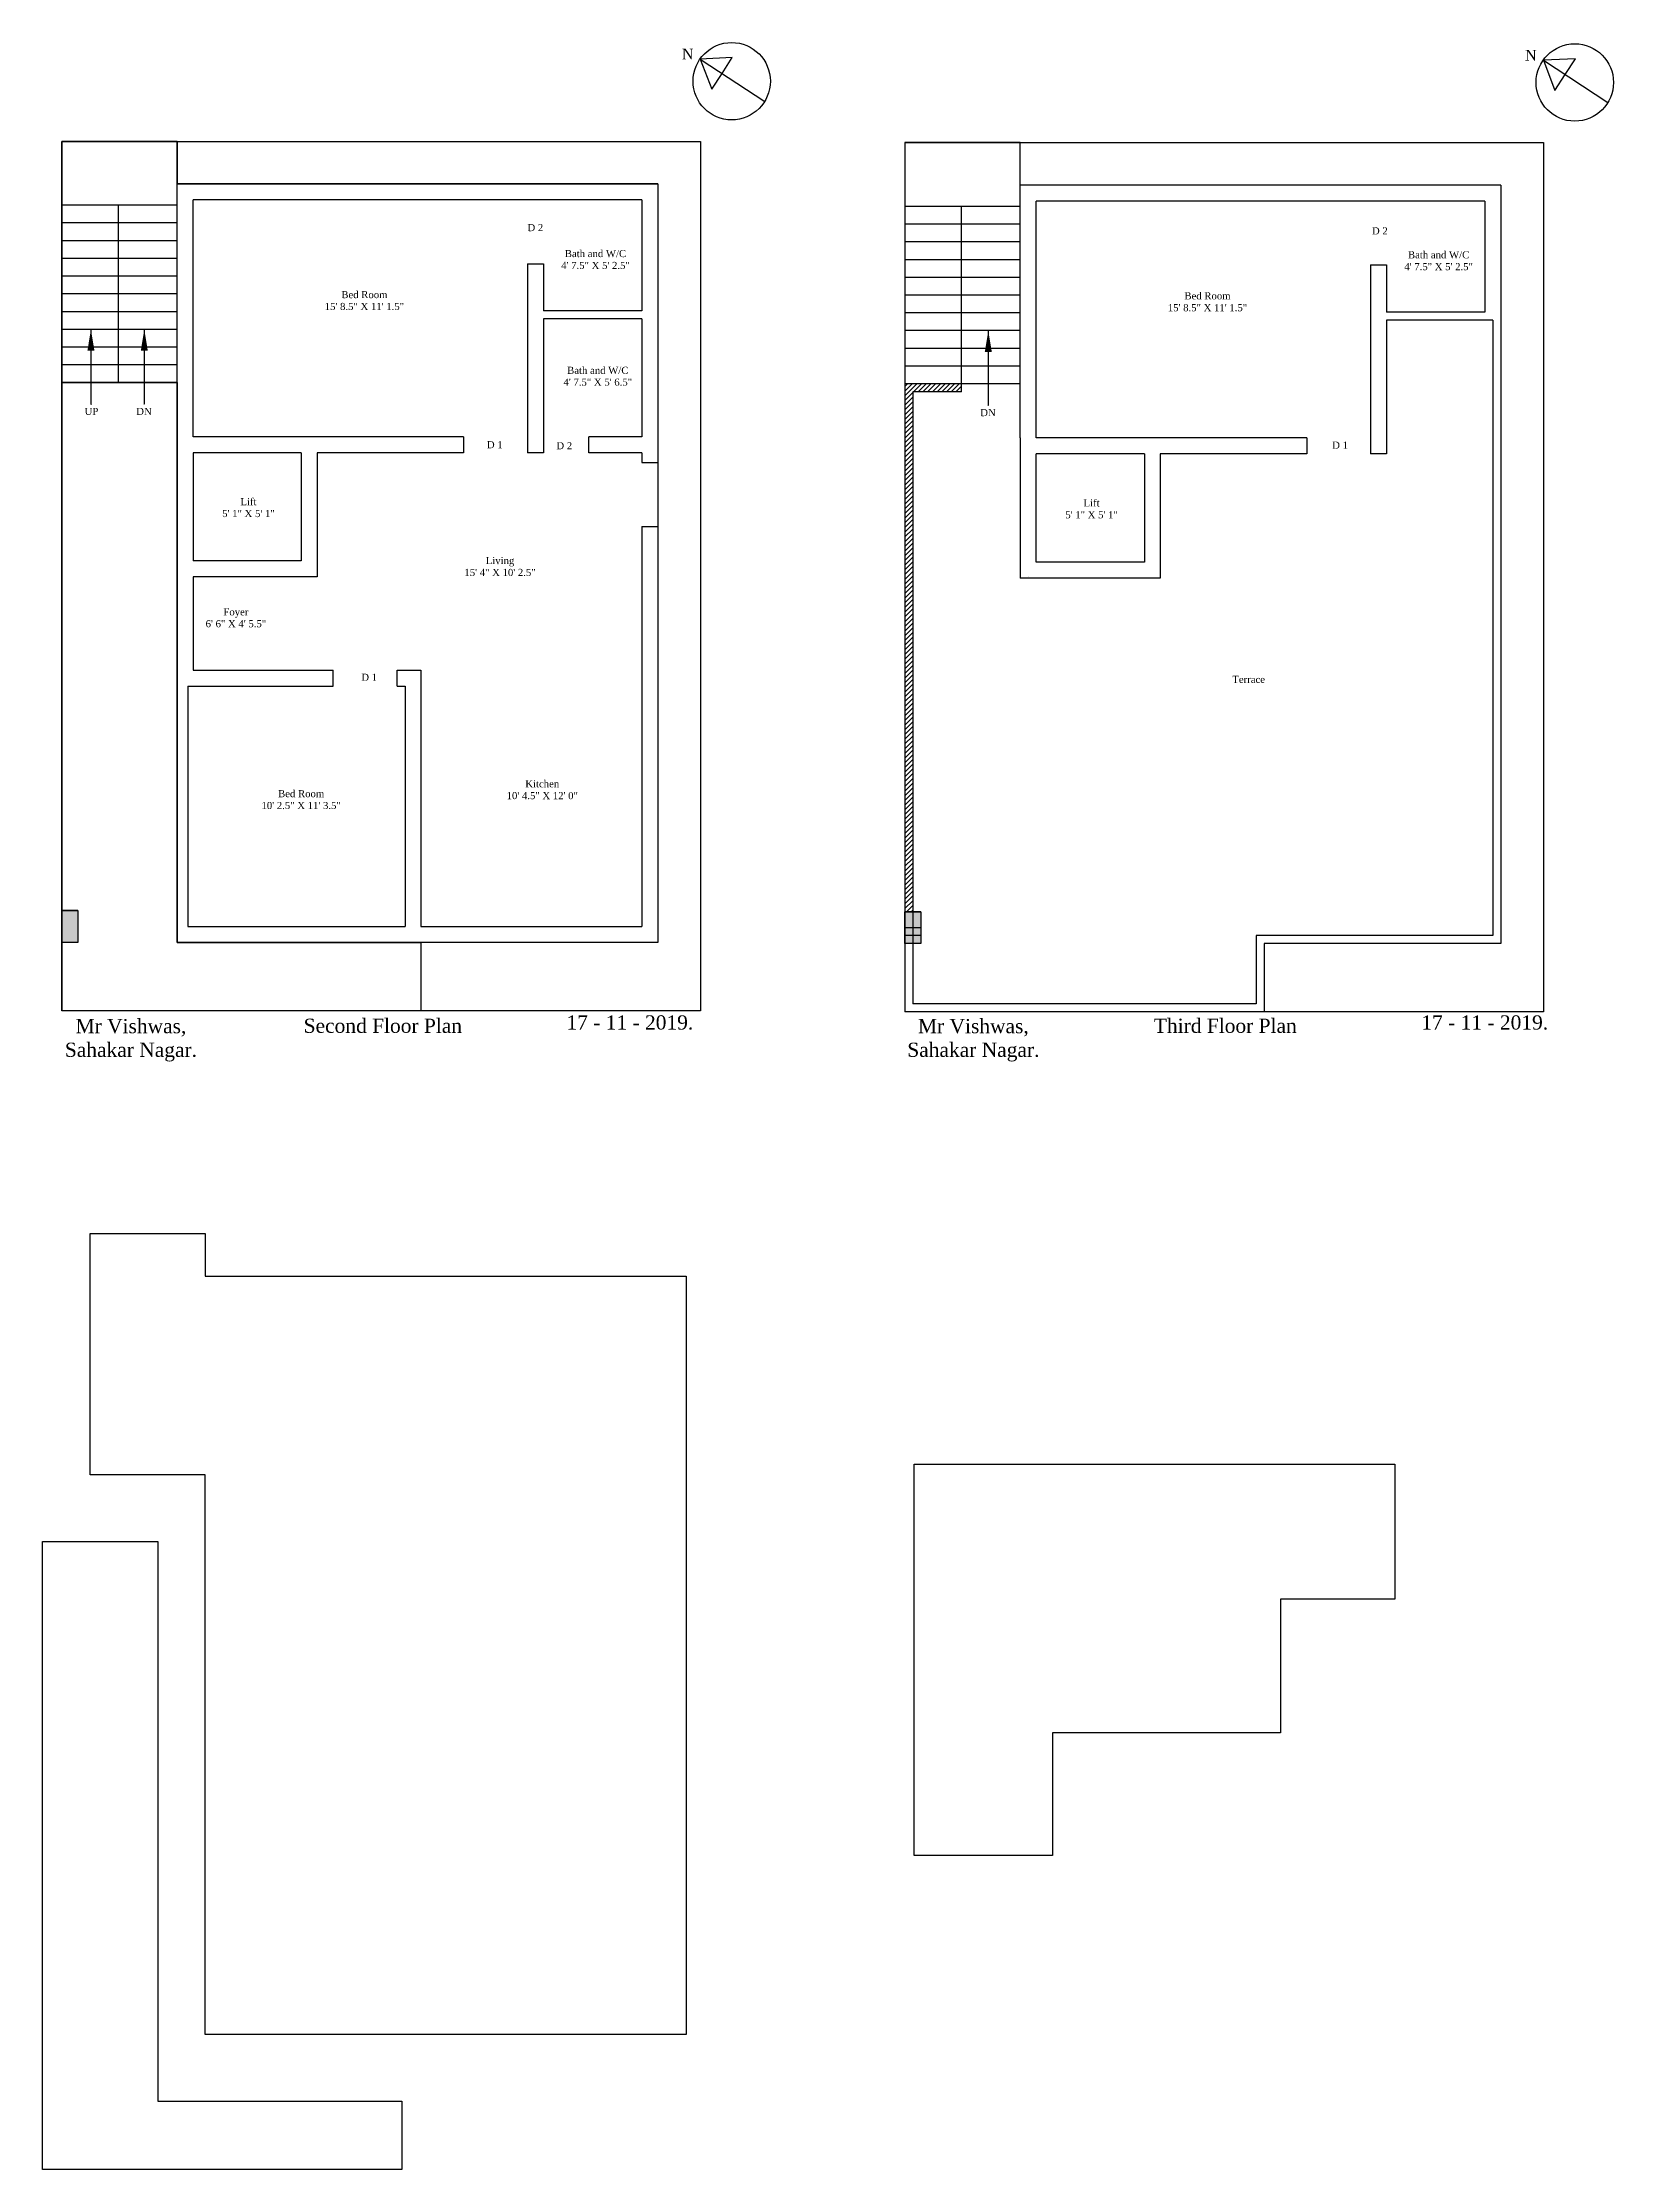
# Model space of a CAD drawing. Header units: inches. Extents: x 5 to 7848, y -1286 to 97.
# Drawn here: x 949 to 1834, y -1286 to -87 of the extents above; entities that cross this region are included whole.
import ezdxf

# ---------------------------------------------------------------- set-up
doc = ezdxf.new("R2010")
doc.units = ezdxf.units.IN
doc.header["$LTSCALE"] = 5
doc.header["$MEASUREMENT"] = 0
doc.styles.get("Standard").update_dxf_attribs({"font": 'arial.ttf'})
doc.dimstyles.get("Standard").update_dxf_attribs({"dimtxt": 6, "dimasz": 0.18, "dimexe": 0.18, "dimexo": 0.0625, "dimgap": 0.09, "dimtad": 0, "dimtih": 1, "dimtoh": 1, "dimdec": 1, "dimzin": 0, "dimdsep": 46, "dimlunit": 4, "dimtxsty": 'Standard', "dimcen": 0.09, "dimadec": 0, "dimazin": 0, "dimtfac": 1, "dimtdec": 1, "dimtofl": 0, "dimtmove": 0, "dimatfit": 3, "dimfxl": 1, "dimtolj": 1, "dimtzin": 0, "dimarcsym": 0})

msp = doc.modelspace()

# ---------------------------------------------------------------- hatches: boundary and pattern name
h = msp.add_hatch()
h.set_pattern_fill('ANSI31', color=256, scale=15, style=0)
h.paths.add_polyline_path([(1439.42, -576.75), (1439.42, -279.25), (1434.92, -279.25), (1434.92, -441.25), (1434.92, -576.75)])
h = msp.add_hatch()
h.set_pattern_fill('ANSI31', color=256, scale=15, style=0)
h.paths.add_polyline_path([(1466.92, -283.75), (1466.92, -279.25), (1439.42, -279.25), (1439.42, -283.75)])
for points in [[(959.67, -576.06), (968.67, -576.06), (968.67, -594.06), (959.67, -594.06)], [(1434.92, -576.75), (1443.92, -576.75), (1443.92, -594.75), (1434.92, -594.75)]]:
    msp.add_hatch(color=256).paths.add_polyline_path(points)

# ---------------------------------------------------------------- linework, layer by layer
for p, q in [((1337.66, -95.26), (1319.58, -96.18)), ((1331.92, -104.27), (1337.66, -95.26)), ((1319.58, -96.18), (1355.92, -120.01)), ((1319.58, -96.18), (1326.08, -113.17)), ((1326.08, -113.17), (1331.92, -104.27)), ((1812.9, -95.96), (1794.82, -96.87)), ((1794.82, -96.87), (1831.16, -120.7)), ((1794.82, -96.87), (1801.33, -113.87)), ((1801.33, -113.87), (1807.16, -104.97)), ((1807.16, -104.97), (1812.9, -95.96)), ((1024.67, -142.56), (959.67, -142.56)), ((1024.67, -166.56), (1024.67, -142.56)), ((1499.92, -143.25), (1434.92, -143.25)), ((1499.92, -167.25), (1499.92, -143.25)), ((1024.67, -178.56), (959.67, -178.56)), ((1499.92, -179.25), (1434.92, -179.25)), ((1024.67, -188.56), (959.67, -188.56)), ((1499.92, -189.25), (1434.92, -189.25)), ((1024.67, -198.56), (959.67, -198.56)), ((1499.92, -199.25), (1434.92, -199.25)), ((1024.67, -208.56), (959.67, -208.56)), ((1499.92, -209.25), (1434.92, -209.25)), ((1024.67, -218.56), (959.67, -218.56)), ((1499.92, -219.25), (1434.92, -219.25)), ((1024.67, -228.56), (959.67, -228.56)), ((1024.67, -238.56), (959.67, -238.56)), ((1499.92, -229.25), (1434.92, -229.25)), ((1499.92, -239.25), (1434.92, -239.25)), ((1024.67, -248.56), (959.67, -248.56)), ((1499.92, -249.25), (1434.92, -249.25)), ((1024.67, -258.56), (959.67, -258.56)), ((1499.92, -259.25), (1434.92, -259.25)), ((1024.67, -268.56), (959.67, -268.56)), ((1499.92, -269.25), (1434.92, -269.25)), ((1024.67, -278.56), (959.67, -278.56)), ((1499.92, -279.25), (1434.92, -279.25)), ((1466.92, -283.75), (1439.42, -283.75)), ((1024.67, -309.06), (1024.67, -387.06)), ((1499.92, -309.75), (1499.92, -387.75)), ((1499.92, -309.75), (1499.92, -388.75)), ((1033.67, -318.06), (1033.67, -379.06)), ((1094.67, -318.06), (1094.67, -379.06)), ((1103.67, -318.06), (1103.67, -388.06)), ((1569.92, -318.75), (1569.92, -379.75)), ((1578.92, -318.75), (1578.92, -388.75)), ((1024.67, -387.06), (1024.67, -440.56)), ((1033.67, -388.06), (1033.67, -440.56)), ((1504.42, -387.75), (1504.42, -387.75)), ((1024.67, -440.56), (1024.67, -594.06)), ((1112.67, -449.56), (1112.67, -440.56)), ((1148.67, -449.56), (1148.67, -440.56)), ((1030.67, -449.56), (1030.67, -585.06)), ((968.67, -576.06), (959.67, -576.06)), ((1443.92, -576.75), (1434.92, -576.75)), ((1443.92, -585.75), (1434.92, -585.75)), ((968.67, -594.06), (959.67, -594.06)), ((1079.67, -594.06), (1024.67, -594.06)), ((1162.17, -594.06), (1162.17, -632.56)), ((1443.92, -590.25), (1434.92, -590.25)), ((1443.92, -594.75), (1434.92, -594.75)), ((1443.92, -594.75), (1434.92, -594.75)), ((1637.42, -594.75), (1637.42, -633.25))]:
    msp.add_line(p, q)
for points in [[(959.67, -142.56), (1319.67, -142.56), (1319.67, -632.56)], [(959.67, -142.56), (959.67, -632.56)], [(1434.92, -143.25), (1794.92, -143.25), (1794.92, -633.25)], [(1434.92, -143.25), (1434.92, -633.25)], [(1295.67, -166.56), (1024.67, -166.56)], [(1024.67, -309.06), (1024.67, -166.56)], [(1295.67, -166.56), (1295.67, -323.63)], [(1770.92, -167.25), (1499.92, -167.25)], [(1499.92, -309.75), (1499.92, -167.25)], [(1770.92, -167.25), (1770.92, -324.32)], [(991.67, -278.56), (991.67, -178.56)], [(1286.67, -175.56), (1033.67, -175.56)], [(1033.67, -309.06), (1033.67, -175.56)], [(1286.67, -175.56), (1286.67, -238.06)], [(1466.92, -283.75), (1466.92, -179.25)], [(1761.92, -176.25), (1508.92, -176.25)], [(1508.92, -309.75), (1508.92, -176.25)], [(1761.92, -176.25), (1761.92, -238.75)], [(1222.17, -211.56), (1222.17, -318.06)], [(1222.17, -211.56), (1231.17, -211.56)], [(1231.17, -211.56), (1231.17, -238.06)], [(1697.42, -212.25), (1697.42, -318.75)], [(1697.42, -212.25), (1706.42, -212.25)], [(1706.42, -212.25), (1706.42, -238.75)], [(1286.67, -238.06), (1231.17, -238.06)], [(1761.92, -238.75), (1706.42, -238.75)], [(1231.17, -242.56), (1231.17, -318.06)], [(1286.67, -242.56), (1231.17, -242.56)], [(1286.67, -242.56), (1286.67, -309.06)], [(1706.42, -243.25), (1706.42, -318.75)], [(1766.42, -243.25), (1706.42, -243.25)], [(1766.42, -243.25), (1766.42, -590.25)], [(1439.42, -283.75), (1439.42, -590.25)], [(1439.42, -283.75), (1439.42, -628.75)], [(1186.17, -309.06), (1033.67, -309.06)], [(1186.17, -309.06), (1186.17, -318.06)], [(1286.67, -309.06), (1256.79, -309.06)], [(1256.79, -318.06), (1256.79, -309.06)], [(1661.42, -309.75), (1508.92, -309.75)], [(1661.42, -309.75), (1661.42, -318.75)], [(1094.67, -318.06), (1033.67, -318.06)], [(1186.17, -318.06), (1103.67, -318.06)], [(1231.17, -318.06), (1222.17, -318.06)], [(1286.67, -318.06), (1256.79, -318.06)], [(1286.67, -318.06), (1286.67, -323.63)], [(1286.67, -323.63), (1295.67, -323.63)], [(1295.67, -323.63), (1295.67, -359.63)], [(1569.92, -318.75), (1508.92, -318.75)], [(1569.92, -379.75), (1508.92, -379.75), (1508.92, -318.75)], [(1661.42, -318.75), (1578.92, -318.75)], [(1706.42, -318.75), (1697.42, -318.75)], [(1770.92, -324.32), (1770.92, -360.32)], [(1286.67, -359.63), (1286.67, -585.06)], [(1286.67, -359.63), (1286.67, -359.63), (1295.67, -359.63)], [(1295.67, -359.63), (1295.67, -594.06)], [(1770.92, -360.32), (1770.92, -594.75)], [(1094.67, -379.06), (1033.67, -379.06)], [(1103.67, -388.06), (1033.67, -388.06)], [(1578.92, -388.75), (1499.92, -388.75)], [(1033.67, -440.56), (1112.67, -440.56)], [(1148.67, -440.56), (1162.17, -440.56)], [(1162.17, -440.56), (1162.17, -585.06)], [(1434.92, -441.25), (1434.92, -594.75)], [(1030.67, -449.56), (1112.67, -449.56)], [(1148.67, -449.56), (1153.17, -449.56)], [(1153.17, -449.56), (1153.17, -585.06)], [(968.67, -576.06), (968.67, -594.06)], [(1030.67, -585.06), (1153.17, -585.06)], [(1162.17, -585.06), (1286.67, -585.06)], [(1443.92, -576.75), (1443.92, -594.75)], [(1443.92, -585.75), (1443.92, -594.75)], [(1295.67, -594.06), (1079.67, -594.06)], [(1766.42, -590.25), (1632.92, -590.25), (1632.92, -628.75)], [(1770.92, -594.75), (1637.42, -594.75)], [(1319.67, -632.56), (959.67, -632.56)], [(1794.92, -633.25), (1434.92, -633.25)], [(1632.92, -628.75), (1439.42, -628.75)]]:
    msp.add_lwpolyline(points)
for points in [[(959.67, -142.56), (1024.67, -142.56), (1024.67, -166.56), (1295.67, -166.56), (1295.67, -594.06), (1024.67, -594.06), (1024.67, -278.56), (959.67, -278.56), (959.67, -142.56)], [(959.67, -278.56), (1024.67, -278.56), (1024.67, -594.06), (1162.17, -594.06), (1162.17, -632.56), (959.67, -632.56), (959.67, -278.56)], [(959.67, -576.06), (968.67, -576.06), (968.67, -594.06), (959.67, -594.06)], [(1434.92, -576.75), (1443.92, -576.75), (1443.92, -594.75), (1434.92, -594.75)], [(975.61, -758.15), (1040.61, -758.15), (1040.61, -782.15), (1311.61, -782.15), (1311.61, -1209.65), (1040.61, -1209.65), (1040.61, -894.15), (975.61, -894.15), (975.61, -758.15)], [(1440.13, -888.12), (1711.13, -888.12), (1711.13, -964.12), (1646.63, -964.12), (1646.63, -1039.62), (1518.13, -1039.62), (1518.13, -1108.62), (1440.13, -1108.62), (1440.13, -888.12)], [(948.85, -931.64), (1013.85, -931.64), (1013.85, -1247.14), (1151.35, -1247.14), (1151.35, -1285.64), (948.85, -1285.64), (948.85, -931.64)]]:
    msp.add_lwpolyline(points, close=True)
for centre in [(1337.31, -108.66), (1812.55, -109.36)]:
    msp.add_circle(centre, 21.8)

# ---------------------------------------------------------------- texts
at = {"attachment_point": 1}
for s, insert, char_height, width in [('\\pxqc;{\\fTimes New Roman|b0|i0|c0|p34;N}', (1290.14, -90.33), 6, 44.7873), ('\\pxqc;{\\fTimes New Roman|b0|i0|c0|p34;N}', (1765.38, -91.03), 6, 44.7873), ('\\pxqc;{\\fTimes New Roman|b0|i0|c0|p34;D 2}', (1204.24, -189.18), 4, 44.7873), ('\\pxqc;{\\fTimes New Roman|b0|i0|c0|p34;D 2}', (1680.28, -191.02), 4, 44.7873), ('\\pxqc;{\\fTimes New Roman|b0|i0|c0|p34;Bath and W/C\\P\\pxqc;4\' 7.5" X 5\' 2.5"}', (1238.15, -203.81), 4, 44.7873), ('\\pxqc;{\\fTimes New Roman|b0|i0|c0|p34;Bath and W/C\\P\\pxqc;4\' 7.5" X 5\' 2.5"}', (1713.4, -204.5), 4, 44.7873), ('\\pxqc;{\\fTimes New Roman|b0|i0|c0|p34;Bed Room\\P\\pxqc;15\' 8.5" X 11\' 1.5"}', (1107.88, -226.94), 4, 44.7873), ('\\pxqc;{\\fTimes New Roman|b0|i0|c0|p34;Bed Room\\P\\pxqc;15\' 8.5" X 11\' 1.5"}', (1583.12, -227.63), 4, 44.7873), ('\\pxqc;{\\fTimes New Roman|b0|i0|c0|p34;Bath and W/C\\P\\pxqc;4\' 7.5" X 5\' 6.5"}', (1239.44, -269.61), 4, 44.7873), ('\\pxqc;{\\fTimes New Roman|b0|i0|c0|p34;UP}', (969.86, -292.76), 4, 13.1774), ('\\pxqc;{\\fTimes New Roman|b0|i0|c0|p34;DN}', (999.44, -292.76), 4, 13.1774), ('\\pxqc;{\\fTimes New Roman|b0|i0|c0|p34;DN}', (1475.18, -293.45), 4, 13.1774), ('\\pxqc;{\\fTimes New Roman|b0|i0|c0|p34;D 1}', (1181.39, -311.52), 4, 44.7873), ('\\pxqc;{\\fTimes New Roman|b0|i0|c0|p34;D 2}', (1220.55, -312.11), 4, 44.7873), ('\\pxqc;{\\fTimes New Roman|b0|i0|c0|p34;D 1}', (1657.86, -311.78), 4, 44.7873), ('\\pxqc;{\\fTimes New Roman|b0|i0|c0|p34;Lift\\P\\pxqc;5\' 1" X 5\' 1"}', (1042.53, -343.66), 4, 44.7873), ('\\pxqc;{\\fTimes New Roman|b0|i0|c0|p34;Lift\\P\\pxqc;5\' 1" X 5\' 1"}', (1517.77, -344.35), 4, 44.7873), ('\\pxqc;{\\fTimes New Roman|b0|i0|c0|p34;Living\\P\\pxqc;15\' 4" X 10\' 2.5"}', (1184.34, -376.84), 4, 44.7873), ('\\pxqc;{\\fTimes New Roman|b0|i0|c0|p34;Foyer\\P\\pxqc;6\' 6" X 4\' 5.5"}', (1038.22, -405.75), 4, 39.2477), ('\\pxqc;{\\fTimes New Roman|b0|i0|c0|p34;D 1}', (1110.6, -442.61), 4, 44.7873), ('\\pxqc;{\\fTimes New Roman|b0|i0|c0|p34;Terrace}', (1606.34, -443.8), 4, 44.7873), ('\\pxqc;{\\fTimes New Roman|b0|i0|c0|p34;Kitchen\\P\\pxqc;10\' 4.5" X 12\' 0"}', (1208.14, -502.65), 4, 44.7873), ('\\pxqc;{\\fTimes New Roman|b0|i0|c0|p34;Bed Room\\P\\pxqc;10\' 2.5" X 11\' 3.5"}', (1072.23, -508.21), 4, 44.7873), ('\\pxqc;{\\fTimes New Roman|b0|i0|c0|p34;17 - 11 - 2019.}', (1227.39, -635.16), 8, 105.023), ('\\pxqc;{\\fTimes New Roman|b0|i0|c0|p34;17 - 11 - 2019.}', (1702.25, -635.16), 8, 119.0718), ('\\pxqc;{\\fTimes New Roman|b0|i0|c0|p34;Mr Vishwas,\\P\\pxqc;Sahakar Nagar.}', (939.15, -637.22), 8, 119.0718), ('\\pxqc;{\\fTimes New Roman|b0|i0|c0|p34;Second Floor Plan}', (1081.15, -637.02), 8, 119.0718), ('\\pxqc;{\\fTimes New Roman|b0|i0|c0|p34;Mr Vishwas,\\P\\pxqc;Sahakar Nagar.}', (1414.01, -637.22), 8, 119.0718), ('\\pxqc;{\\fTimes New Roman|b0|i0|c0|p34;Third Floor Plan}', (1556.02, -637.02), 8, 119.0718)]:
    msp.add_mtext(s, dxfattribs=dict(at, insert=insert, char_height=char_height, width=width))

# ---------------------------------------------------------------- leaders
for points in [[(976.13, -248.56), (976.13, -290.7), (976.37, -290.7)], [(1006.22, -248.56), (1006.22, -290.7), (1005.97, -290.7)], [(1481.96, -249.25), (1481.96, -291.39), (1481.71, -291.39)]]:
    msp.add_leader(points, dimstyle='Standard', override={"dimasz": 12, "dimtad": 0})

doc.saveas('drawing.dxf')
